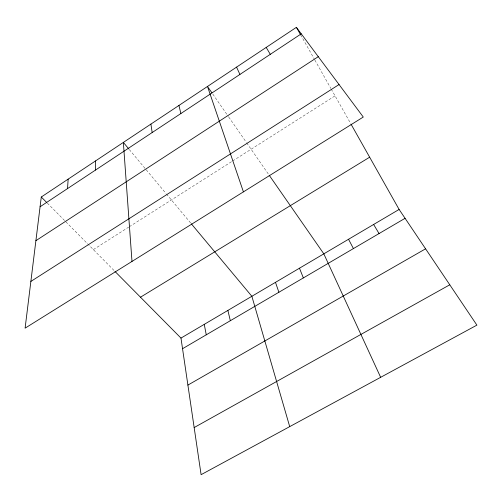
<?xml version="1.0" encoding="UTF-8"?>
<svg xmlns="http://www.w3.org/2000/svg" width="502" height="502" viewBox="0 0 502 502"><rect width="100%" height="100%" fill="white"/><g stroke="black" fill="none" stroke-linecap="round" stroke-linejoin="round"><path stroke-width="0.38" stroke-dasharray="2.51 1.88" d="M93.366 249.601L128.694 227.13M129.34 226.716L232.006 161.399M232.664 160.979L335.047 95.844M47.326 203.109L114.437 270.885M129.321 149.558L145.718 169.187M146.214 169.783L165.974 193.446M166.469 194.036L190.798 223.17M212.804 94.106L228.291 116.395M228.736 117.035L246.294 142.298M246.733 142.926L268.739 174.589M300.635 34.833L314.49 59.399M314.873 60.083L330.862 88.427M331.245 89.105L350.66 123.523"/><path stroke-width="0.75" d="M67.538 188.583L68.146 179.145M41.283 197.01L25.1 328.164L363.279 117.041L296.4 27.328L41.283 197.01L46.774 202.557M40.085 206.761L301.25 33.835M35.899 240.678L318.281 56.682M30.867 281.434L339.051 84.543M140.491 297.197L369.654 157.201M180.977 338.084L399.115 209.441L476.9 325.133L201.101 474.672L180.977 338.084L114.977 271.431M182.546 348.714L405.083 218.307M187.905 385.084L425.589 248.816M194.161 427.56L449.779 284.791M128.826 148.962L123.36 142.417L131.988 261.435M191.293 223.767L251.86 296.28L289.71 426.631M211.919 92.832L207.489 86.463L243.414 191.871M269.179 175.223L323.821 253.843L380.654 377.322M373.632 224.469L379.054 233.562M266.204 47.408L270.289 54.335M296.4 27.328L300.635 34.833M351.042 124.201L399.115 209.441M348.539 239.266L353.427 248.578M236.574 67.117L239.918 74.447M299.474 268.2L303.352 277.92M275.485 282.35L278.886 292.258M178.938 105.458L180.877 113.54M227.877 310.424L230.336 320.709M204.251 324.355L206.259 334.815M150.895 124.107L152.175 132.547M95.505 160.947L95.505 170.065"/></g></svg>
